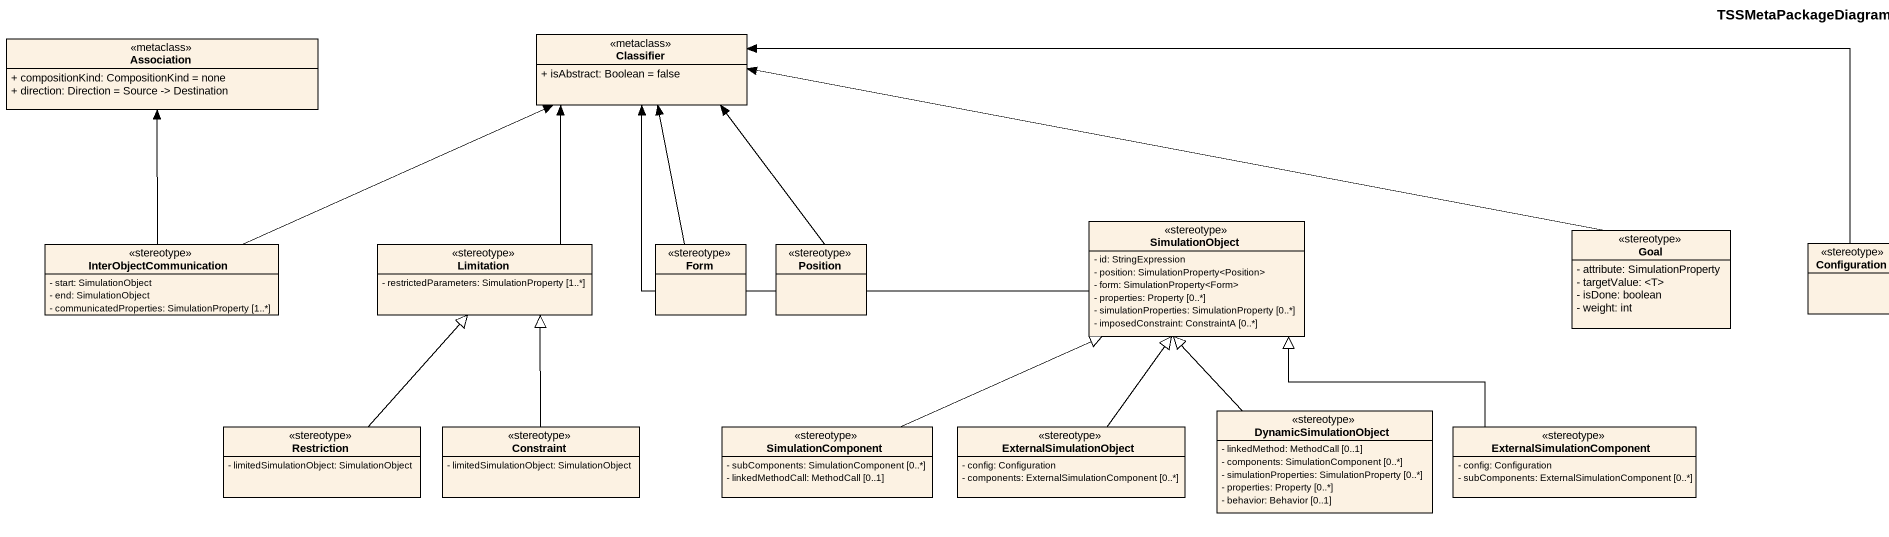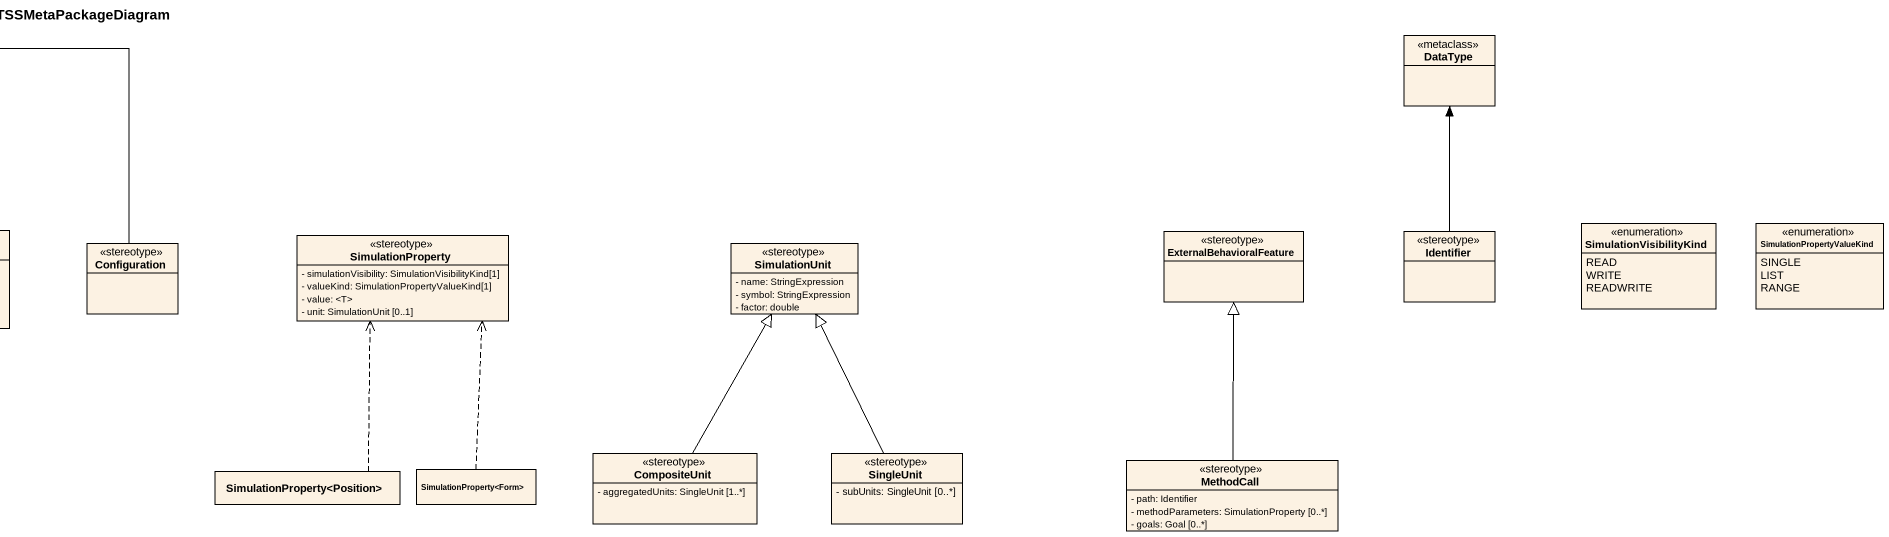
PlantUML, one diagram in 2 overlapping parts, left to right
@startuml
title TSSMetaPackageDiagram
hide circle
hide empty members
skinparam classAttributeIconSize 0
class Association <<metaclass>> {
  + compositionKind: CompositionKind = none
  + direction: Direction = Source -> Destination
}
class Classifier <<metaclass>> {
  + isAbstract: Boolean = false
}
class DataType <<metaclass>>
class InterObjectCommunication <<stereotype>> {
  - start: SimulationObject
  - end: SimulationObject
  - communicatedProperties: SimulationProperty [1..*]
}
class Limitation <<stereotype>> {
  - restrictedParameters: SimulationProperty [1..*]
}
class Form <<stereotype>>
class Position <<stereotype>>
class SimulationObject <<stereotype>> {
  - id: StringExpression
  - position: SimulationProperty<Position>
  - form: SimulationProperty<Form>
  - properties: Property [0..*]
  - simulationProperties: SimulationProperty [0..*]
  - imposedConstraint: ConstraintA [0..*]
}
class Goal <<stereotype>> {
  - attribute: SimulationProperty
  - targetValue: <T>
  - isDone: boolean
  - weight: int
}
class Configuration <<stereotype>>
class SimulationProperty <<stereotype>> {
  - simulationVisibility: SimulationVisibilityKind[1]
  - valueKind: SimulationPropertyValueKind[1]
  - value: <T>
  - unit: SimulationUnit [0..1]
}
class SimulationUnit <<stereotype>> {
  - name: StringExpression
  - symbol: StringExpression
  - factor: double
}
class ExternalBehavioralFeature <<stereotype>>
class Identifier <<stereotype>>
enum SimulationVisibilityKind {
  READ
  WRITE
  READWRITE
}
enum SimulationPropertyValueKind {
  SINGLE
  LIST
  RANGE
}
class Restriction <<stereotype>> {
  - limitedSimulationObject: SimulationObject
}
class Constraint <<stereotype>> {
  - limitedSimulationObject: SimulationObject
}
class SimulationComponent <<stereotype>> {
  - subComponents: SimulationComponent [0..*]
  - linkedMethodCall: MethodCall [0..1]
}
class ExternalSimulationObject <<stereotype>> {
  - config: Configuration
  - components: ExternalSimulationComponent [0..*]
}
class DynamicSimulationObject <<stereotype>> {
  - linkedMethod: MethodCall [0..1]
  - components: SimulationComponent [0..*]
  - simulationProperties: SimulationProperty [0..*]
  - properties: Property [0..*]
  - behavior: Behavior [0..1]
}
class ExternalSimulationComponent <<stereotype>> {
  - config: Configuration
  - subComponents: ExternalSimulationComponent [0..*]
}
class "SimulationProperty<Position>" as SimulationProperty_Position
class "SimulationProperty<Form>" as SimulationProperty_Form
class CompositeUnit <<stereotype>> {
  - aggregatedUnits: SingleUnit [1..*]
}
class SingleUnit <<stereotype>> {
  - subUnits: SingleUnit [0..*]
}
class MethodCall <<stereotype>> {
  - path: Identifier
  - methodParameters: SimulationProperty [0..*]
  - goals: Goal [0..*]
}
InterObjectCommunication -up-> Association
InterObjectCommunication -right-> Classifier
Limitation -up-> Classifier
Form -up-> Classifier
Position -up-> Classifier
SimulationObject -left-> Classifier
Goal -left-> Classifier
Configuration -left-> Classifier
Identifier -up-> DataType
Restriction -up-|> Limitation
Constraint -up-|> Limitation
SimulationComponent -right-|> SimulationObject
ExternalSimulationObject -up-|> SimulationObject
DynamicSimulationObject -up-|> SimulationObject
ExternalSimulationComponent -left-|> SimulationObject
SimulationProperty_Position .up.> SimulationProperty
SimulationProperty_Form .up.> SimulationProperty
CompositeUnit -up-|> SimulationUnit
SingleUnit -up-|> SimulationUnit
MethodCall -up-|> ExternalBehavioralFeature
@enduml
